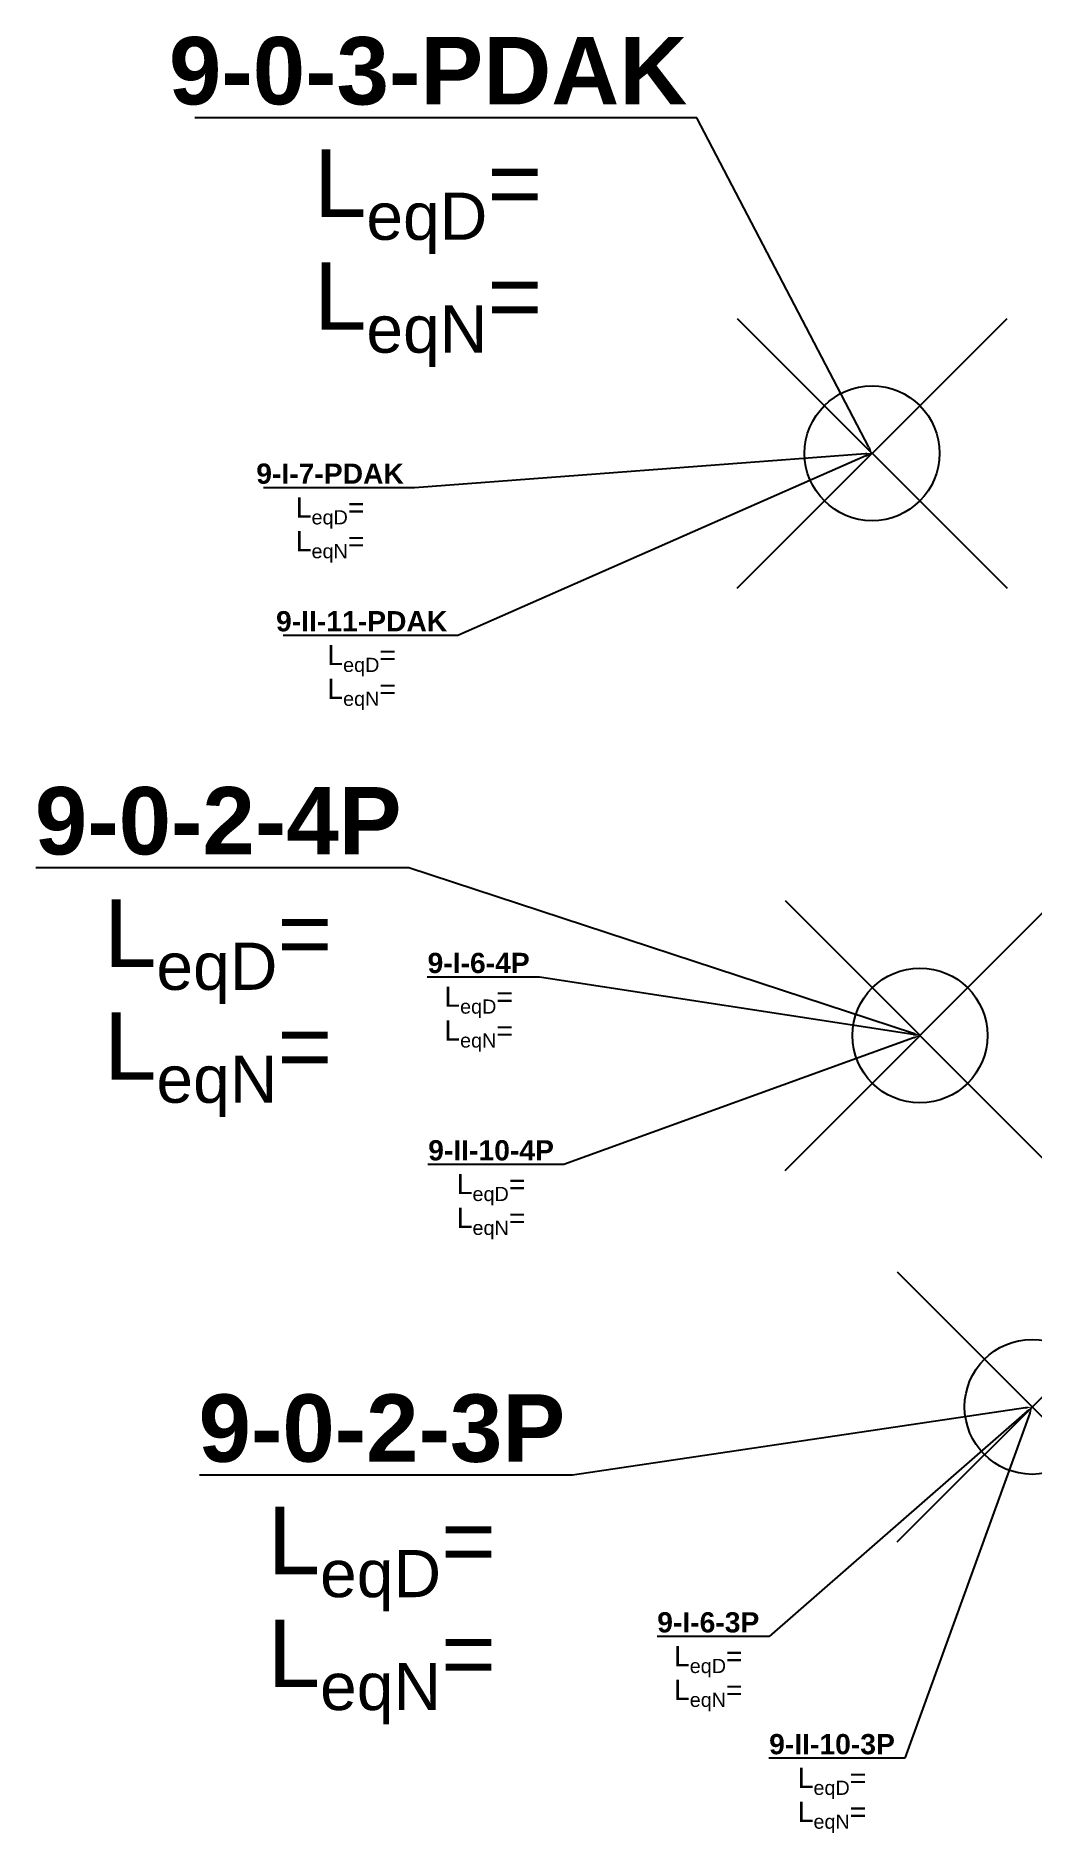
# Model space of a CAD drawing. Header units: inches. Extents: x 6500097.6 to 6500105, y 5885722.7 to 5885736.1.
import ezdxf
from ezdxf import colors
from ezdxf.entities.mleader import LeaderData, LeaderLine
from ezdxf.math import Vec2, Vec3

# ---------------------------------------------------------------- set-up
doc = ezdxf.new("R2010")
doc.units = ezdxf.units.IN
doc.header["$MEASUREMENT"] = 0
doc.header["$PDMODE"] = 35
for name, color, linetype in [('_!JL_pkt_P+1', 6, 'Continuous'), ('_!JL_pkt_P+1 - opis', 6, 'Continuous'), ('_!JL_pkt_P+2', 5, 'Continuous'), ('_!JL_pkt_P+2 - opis', 5, 'Continuous'), ('_!JL_pkt_P0', 7, 'Continuous'), ('_!JL_pkt_P0 - opis', 7, 'Continuous')]:
    doc.layers.add(name, color=color, linetype=linetype)
doc.styles.get("Standard").update_dxf_attribs({"font": 'arial.ttf'})

msp = doc.modelspace()

# ---------------------------------------------------------------- linework, layer by layer
at = {"layer": '_!JL_pkt_P+1'}
for p in [(6500103.814, 5885732.978), (6500104.169, 5885728.662), (6500105, 5885725.909)]:
    msp.add_point(p, dxfattribs=at)
at = {"layer": '_!JL_pkt_P+2'}
for p in [(6500103.814, 5885732.978), (6500104.169, 5885728.662), (6500105, 5885725.909)]:
    msp.add_point(p, dxfattribs=at)
at = {"layer": '_!JL_pkt_P0'}
for p in [(6500103.814, 5885732.978), (6500104.169, 5885728.662), (6500105, 5885725.909)]:
    msp.add_point(p, dxfattribs=at)

# ---------------------------------------------------------------- leaders
at = {"layer": '_!JL_pkt_P+1 - opis'}
ml = msp.add_multileader_mtext('Standard', dxfattribs=at)
ml.set_content('\\A1;{\\fArial|b1|i0|c238|p34;9-I-7-PDAK}\\PL{\\H0.7x;\\S^ eqD;\\H1.42857x;=\\PL\\H0.7x;\\S^ eqN;\\H1.42857x;=}', color=256)
ml.set_leader_properties()
ml.build(insert=Vec2(0, 0))
ml.multileader.update_dxf_attribs({"text_left_attachment_type": 6, "text_right_attachment_type": 6, "dogleg_length": 1, "arrow_head_size": 0.05})
ctx = ml.context
ctx.base_point, ctx.char_height, ctx.arrow_head_size, ctx.landing_gap_size, ctx.plane_origin = Vec3(6500099.253, 5885732.722), 0.15, 0.05, 0, Vec3(6500103.814, 5885732.978)
ctx.left_attachment, ctx.right_attachment, ctx.text_align_type = 6, 6, 1
notes = []
notes.append((ctx, [(0, (1, 1, 0), (6500100.422, 5885732.722), (-1, 0), 0.0813, [(0, [(6500103.814, 5885732.978)], 0, [])])]))
ctx.mtext.insert, ctx.mtext.alignment, ctx.mtext.flow_direction = Vec3(6500099.797, 5885732.902), 2, 5
ml = msp.add_multileader_mtext('Standard', dxfattribs=at)
ml.set_content('\\A1;{\\fArial|b1|i0|c238|p34;9-I-6-4P}\\PL{\\H0.7x;\\S^ eqD;\\H1.42857x;=\\PL\\H0.7x;\\S^ eqN;\\H1.42857x;=}', color=256)
ml.set_leader_properties()
ml.build(insert=Vec2(0, 0))
ml.multileader.update_dxf_attribs({"text_left_attachment_type": 6, "text_right_attachment_type": 6, "dogleg_length": 1, "arrow_head_size": 0.05})
ctx = ml.context
ctx.base_point, ctx.char_height, ctx.arrow_head_size, ctx.landing_gap_size, ctx.plane_origin = Vec3(6500100.527, 5885729.095), 0.15, 0.05, 0, Vec3(6500104.169, 5885728.662)
ctx.left_attachment, ctx.right_attachment, ctx.text_align_type = 6, 6, 1
notes.append((ctx, [(0, (1, 1, 0), (6500101.349, 5885729.095), (-1, 0), 0.0813, [(0, [(6500104.169, 5885728.662)], 0, [])])]))
ctx.mtext.insert, ctx.mtext.alignment, ctx.mtext.flow_direction = Vec3(6500100.898, 5885729.275), 2, 5
ml = msp.add_multileader_mtext('Standard', dxfattribs=at)
ml.set_content('\\A1;{\\fArial|b1|i0|c238|p34;9-I-6-3P}\\PL{\\H0.7x;\\S^ eqD;\\H1.42857x;=\\PL\\H0.7x;\\S^ eqN;\\H1.42857x;=}', color=256)
ml.set_leader_properties()
ml.build(insert=Vec2(0, 0))
ml.multileader.update_dxf_attribs({"text_left_attachment_type": 6, "text_right_attachment_type": 6, "dogleg_length": 1, "arrow_head_size": 0.05})
ctx = ml.context
ctx.base_point, ctx.char_height, ctx.arrow_head_size, ctx.landing_gap_size, ctx.plane_origin = Vec3(6500102.23, 5885724.207), 0.15, 0.05, 0, Vec3(6500105, 5885725.909)
ctx.left_attachment, ctx.right_attachment, ctx.text_align_type = 6, 6, 1
notes.append((ctx, [(0, (1, 1, 0), (6500103.052, 5885724.207), (-1, 0), 0.0813, [(0, [(6500105, 5885725.909)], 0, [])])]))
ctx.mtext.insert, ctx.mtext.alignment, ctx.mtext.flow_direction = Vec3(6500102.6, 5885724.387), 2, 5
at = {"layer": '_!JL_pkt_P+2 - opis'}
ml = msp.add_multileader_mtext('Standard', dxfattribs=at)
ml.set_content('\\A1;{\\fArial|b1|i0|c238|p34;9-II-11-PDAK}\\PL{\\H0.7x;\\S^ eqD;\\H1.42857x;=\\PL\\H0.7x;\\S^ eqN;\\H1.42857x;=}', color=256)
ml.set_leader_properties()
ml.build(insert=Vec2(0, 0))
ml.multileader.update_dxf_attribs({"text_left_attachment_type": 6, "text_right_attachment_type": 6, "dogleg_length": 1, "arrow_head_size": 0.05})
ctx = ml.context
ctx.base_point, ctx.char_height, ctx.arrow_head_size, ctx.landing_gap_size, ctx.plane_origin = Vec3(6500099.4, 5885731.628), 0.15, 0.05, 0, Vec3(6500103.814, 5885732.978)
ctx.left_attachment, ctx.right_attachment, ctx.text_align_type = 6, 6, 1
notes.append((ctx, [(0, (1, 1, 0), (6500100.744, 5885731.628), (-1, 0), 0.0813, [(0, [(6500103.814, 5885732.978)], 0, [])])]))
ctx.mtext.insert, ctx.mtext.alignment, ctx.mtext.flow_direction = Vec3(6500100.031, 5885731.808), 2, 5
ml = msp.add_multileader_mtext('Standard', dxfattribs=at)
ml.set_content('\\A1;{\\fArial|b1|i0|c238|p34;9-II-10-4P}\\PL{\\H0.7x;\\S^ eqD;\\H1.42857x;=\\PL\\H0.7x;\\S^ eqN;\\H1.42857x;=}', color=256)
ml.set_leader_properties()
ml.build(insert=Vec2(0, 0))
ml.multileader.update_dxf_attribs({"text_left_attachment_type": 6, "text_right_attachment_type": 6, "dogleg_length": 1, "arrow_head_size": 0.05})
ctx = ml.context
ctx.base_point, ctx.char_height, ctx.arrow_head_size, ctx.landing_gap_size, ctx.plane_origin = Vec3(6500100.532, 5885727.706), 0.15, 0.05, 0, Vec3(6500104.169, 5885728.662)
ctx.left_attachment, ctx.right_attachment, ctx.text_align_type = 6, 6, 1
notes.append((ctx, [(0, (1, 1, 0), (6500101.529, 5885727.706), (-1, 0), 0.0813, [(0, [(6500104.169, 5885728.662)], 0, [])])]))
ctx.mtext.insert, ctx.mtext.alignment, ctx.mtext.flow_direction = Vec3(6500100.99, 5885727.886), 2, 5
ml = msp.add_multileader_mtext('Standard', dxfattribs=at)
ml.set_content('\\A1;{\\fArial|b1|i0|c238|p34;9-II-10-3P}\\PL{\\H0.7x;\\S^ eqD;\\H1.42857x;=\\PL\\H0.7x;\\S^ eqN;\\H1.42857x;=}', color=256)
ml.set_leader_properties()
ml.build(insert=Vec2(0, 0))
ml.multileader.update_dxf_attribs({"text_left_attachment_type": 6, "text_right_attachment_type": 6, "dogleg_length": 1, "arrow_head_size": 0.05})
ctx = ml.context
ctx.base_point, ctx.char_height, ctx.arrow_head_size, ctx.landing_gap_size, ctx.plane_origin = Vec3(6500103.06, 5885723.304), 0.15, 0.05, 0, Vec3(6500105, 5885725.909)
ctx.left_attachment, ctx.right_attachment, ctx.text_align_type = 6, 6, 1
notes.append((ctx, [(0, (1, 1, 0), (6500104.056, 5885723.304), (-1, 0), 0.0813, [(0, [(6500105, 5885725.909)], 0, [])])]))
ctx.mtext.insert, ctx.mtext.alignment, ctx.mtext.flow_direction = Vec3(6500103.517, 5885723.484), 2, 5
at = {"layer": '_!JL_pkt_P0 - opis'}
ml = msp.add_multileader_mtext('Standard', dxfattribs=at)
ml.set_content('\\A1;{\\fArial|b1|i0|c238|p34;9-0-3-PDAK}\\PL{\\H0.7x;\\S^ eqD;\\H1.42857x;=\\PL\\H0.7x;\\S^ eqN;\\H1.42857x;=}', color=256)
ml.set_leader_properties()
ml.build(insert=Vec2(0, 0))
ml.multileader.update_dxf_attribs({"text_left_attachment_type": 6, "text_right_attachment_type": 6, "dogleg_length": 1, "arrow_head_size": 0.05})
ctx = ml.context
ctx.base_point, ctx.char_height, ctx.arrow_head_size, ctx.landing_gap_size, ctx.plane_origin = Vec3(6500098.615, 5885735.464), 0.5, 0.05, 0, Vec3(6500103.814, 5885732.978)
ctx.left_attachment, ctx.right_attachment, ctx.text_align_type = 6, 6, 1
notes.append((ctx, [(0, (1, 1, 0), (6500102.515, 5885735.464), (-1, 0), 0.0813, [(0, [(6500103.814, 5885732.978)], 0, [])])]))
ctx.mtext.insert, ctx.mtext.alignment, ctx.mtext.flow_direction = Vec3(6500100.524, 5885736.064), 2, 5
ml = msp.add_multileader_mtext('Standard', dxfattribs=at)
ml.set_content('\\A1;{\\fArial|b1|i0|c238|p34;9-0-2-4P}\\PL{\\H0.7x;\\S^ eqD;\\H1.42857x;=\\PL\\H0.7x;\\S^ eqN;\\H1.42857x;=}', color=256)
ml.set_leader_properties()
ml.build(insert=Vec2(0, 0))
ml.multileader.update_dxf_attribs({"text_left_attachment_type": 6, "text_right_attachment_type": 6, "dogleg_length": 1, "arrow_head_size": 0.05})
ctx = ml.context
ctx.base_point, ctx.char_height, ctx.arrow_head_size, ctx.landing_gap_size, ctx.plane_origin = Vec3(6500097.637, 5885729.904), 0.5, 0.05, 0, Vec3(6500104.169, 5885728.662)
ctx.left_attachment, ctx.right_attachment, ctx.text_align_type = 6, 6, 1
notes.append((ctx, [(0, (1, 1, 0), (6500100.381, 5885729.904), (-1, 0), 0.0813, [(0, [(6500104.169, 5885728.662)], 0, [])])]))
ctx.mtext.insert, ctx.mtext.alignment, ctx.mtext.flow_direction = Vec3(6500098.968, 5885730.504), 2, 5
ml = msp.add_multileader_mtext('Standard', dxfattribs=at)
ml.set_content('\\A1;{\\fArial|b1|i0|c238|p34;9-0-2-3P}\\PL{\\H0.7x;\\S^ eqD;\\H1.42857x;=\\PL\\H0.7x;\\S^ eqN;\\H1.42857x;=}', color=256)
ml.set_leader_properties()
ml.build(insert=Vec2(0, 0))
ml.multileader.update_dxf_attribs({"text_left_attachment_type": 6, "text_right_attachment_type": 6, "dogleg_length": 1, "arrow_head_size": 0.05})
ctx = ml.context
ctx.base_point, ctx.char_height, ctx.arrow_head_size, ctx.landing_gap_size, ctx.plane_origin = Vec3(6500098.85, 5885725.402), 0.5, 0.05, 0, Vec3(6500105, 5885725.909)
ctx.left_attachment, ctx.right_attachment, ctx.text_align_type = 6, 6, 1
notes.append((ctx, [(0, (1, 1, 0), (6500101.594, 5885725.402), (-1, 0), 0.0813, [(0, [(6500105, 5885725.909)], 0, [])])]))
ctx.mtext.insert, ctx.mtext.alignment, ctx.mtext.flow_direction = Vec3(6500100.181, 5885726.002), 2, 5
for ctx, leaders in notes:
    for number, flags, end, landing, length, lines in leaders:
        leader = LeaderData()
        leader.index, (leader.has_last_leader_line, leader.has_dogleg_vector, leader.attachment_direction) = number, flags
        leader.last_leader_point, leader.dogleg_vector, leader.dogleg_length = Vec3(end), Vec3(landing), length
        for number, points, colour, breaks in lines:
            line = LeaderLine()
            line.index, line.vertices, line.color, line.breaks = number, Vec3.list(points), colors.encode_raw_color(colour), breaks
            leader.lines.append(line)
        ctx.leaders.append(leader)

doc.saveas('drawing.dxf')
